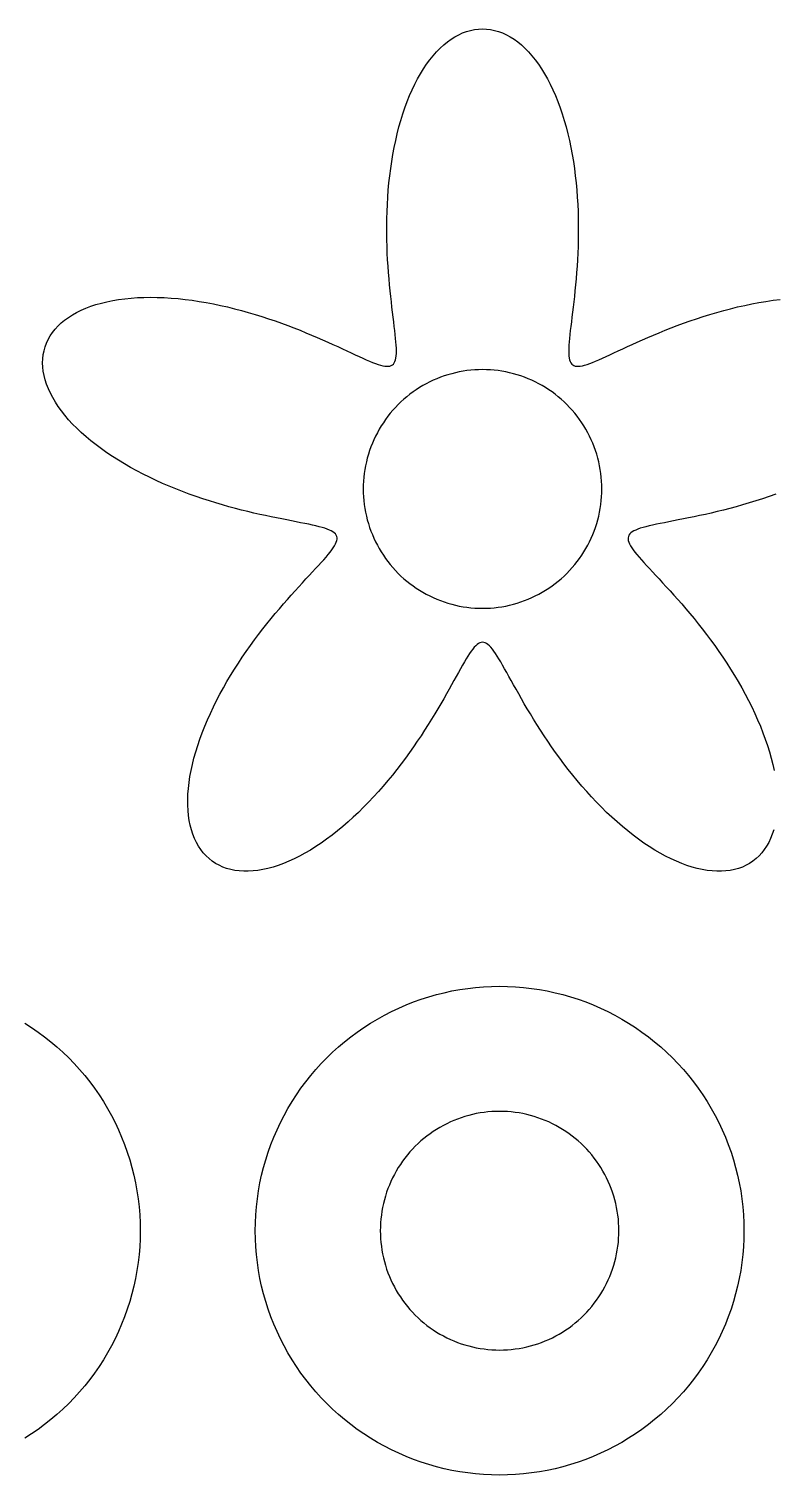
# Model space of a CAD drawing. Header units: millimetres. Extents: x 0 to 476, y 5 to 280.
# Drawn here: x 34.1 to 60, y 4.6 to 54.9 of the extents above; entities that cross this region are included whole.
import ezdxf

# ---------------------------------------------------------------- set-up
doc = ezdxf.new("R2010")
doc.units = ezdxf.units.MM
doc.layers.add('CUT', color=1, linetype='Continuous')

msp = doc.modelspace()

# ---------------------------------------------------------------- linework, layer by layer
at = {"layer": 'CUT'}
for points in [[(60.034, 27.076), (59.985, 26.923), (59.927, 26.778), (59.862, 26.64), (59.788, 26.511), (59.708, 26.389), (59.619, 26.276), (59.524, 26.171), (59.421, 26.076), (59.311, 25.989), (59.195, 25.912), (59.072, 25.844), (58.944, 25.785), (58.809, 25.736), (58.668, 25.697), (58.522, 25.667), (58.371, 25.647), (58.215, 25.637), (58.055, 25.637), (57.89, 25.647), (57.722, 25.666), (57.55, 25.696), (57.374, 25.735), (57.196, 25.783), (57.016, 25.841), (56.833, 25.908), (56.648, 25.984), (56.462, 26.069), (56.274, 26.163), (56.086, 26.265), (55.897, 26.375), (55.708, 26.494), (55.519, 26.619), (55.33, 26.753), (55.142, 26.893), (54.955, 27.04), (54.77, 27.193), (54.586, 27.352), (54.404, 27.517), (54.224, 27.686), (54.047, 27.861), (53.872, 28.04), (53.7, 28.222), (53.531, 28.408), (53.365, 28.597), (53.203, 28.789), (53.044, 28.982), (52.89, 29.177), (52.739, 29.373), (52.592, 29.57), (52.449, 29.767), (52.31, 29.963), (52.176, 30.159), (52.046, 30.353), (51.921, 30.546), (51.799, 30.736), (51.683, 30.924), (51.57, 31.108), (51.462, 31.289), (51.358, 31.466), (51.259, 31.638), (51.164, 31.805), (51.073, 31.967), (50.986, 32.123), (50.902, 32.273), (50.823, 32.416), (50.747, 32.553), (50.674, 32.682), (50.605, 32.804), (50.539, 32.919), (50.476, 33.025), (50.415, 33.123), (50.357, 33.212), (50.301, 33.292), (50.248, 33.364), (50.196, 33.426), (50.145, 33.479), (50.096, 33.522), (50.048, 33.556), (50, 33.581), (49.953, 33.595), (49.907, 33.6), (49.86, 33.595), (49.813, 33.581), (49.766, 33.556), (49.718, 33.522), (49.669, 33.479), (49.618, 33.426), (49.566, 33.364), (49.512, 33.292), (49.457, 33.212), (49.399, 33.123), (49.338, 33.025), (49.275, 32.919), (49.209, 32.804), (49.139, 32.682), (49.067, 32.553), (48.991, 32.416), (48.911, 32.273), (48.828, 32.123), (48.741, 31.967), (48.65, 31.805), (48.555, 31.638), (48.455, 31.466), (48.352, 31.289), (48.244, 31.108), (48.131, 30.924), (48.014, 30.736), (47.893, 30.546), (47.768, 30.353), (47.638, 30.159), (47.503, 29.963), (47.365, 29.767), (47.222, 29.57), (47.075, 29.373), (46.924, 29.177), (46.769, 28.982), (46.611, 28.789), (46.449, 28.597), (46.283, 28.408), (46.114, 28.222), (45.942, 28.04), (45.767, 27.861), (45.59, 27.686), (45.41, 27.517), (45.228, 27.352), (45.044, 27.193), (44.858, 27.04), (44.672, 26.893), (44.484, 26.753), (44.295, 26.619), (44.106, 26.494), (43.917, 26.375), (43.728, 26.265), (43.54, 26.163), (43.352, 26.069), (43.166, 25.984), (42.981, 25.908), (42.798, 25.841), (42.618, 25.783), (42.439, 25.735), (42.264, 25.696), (42.092, 25.666), (41.924, 25.647), (41.759, 25.637), (41.599, 25.637), (41.443, 25.647), (41.292, 25.667), (41.146, 25.697), (41.005, 25.736), (40.87, 25.785), (40.741, 25.844), (40.619, 25.912), (40.502, 25.989), (40.393, 26.076), (40.29, 26.171), (40.194, 26.276), (40.106, 26.389), (40.025, 26.511), (39.952, 26.64), (39.887, 26.778), (39.829, 26.923), (39.779, 27.076), (39.738, 27.235), (39.704, 27.401), (39.679, 27.574), (39.662, 27.753), (39.653, 27.937), (39.652, 28.127), (39.659, 28.321), (39.674, 28.521), (39.698, 28.724), (39.729, 28.931), (39.768, 29.142), (39.814, 29.356), (39.869, 29.572), (39.93, 29.791), (39.998, 30.012), (40.074, 30.234), (40.156, 30.457), (40.244, 30.68), (40.338, 30.904), (40.439, 31.128), (40.545, 31.352), (40.656, 31.575), (40.772, 31.796), (40.892, 32.016), (41.017, 32.234), (41.145, 32.45), (41.277, 32.664), (41.412, 32.874), (41.55, 33.082), (41.69, 33.286), (41.832, 33.486), (41.975, 33.683), (42.119, 33.876), (42.263, 34.064), (42.408, 34.247), (42.552, 34.426), (42.696, 34.6), (42.838, 34.769), (42.979, 34.933), (43.117, 35.092), (43.253, 35.245), (43.386, 35.393), (43.516, 35.535), (43.641, 35.672), (43.763, 35.803), (43.88, 35.928), (43.992, 36.048), (44.098, 36.163), (44.199, 36.272), (44.294, 36.375), (44.382, 36.473), (44.463, 36.566), (44.538, 36.654), (44.604, 36.737), (44.664, 36.815), (44.715, 36.888), (44.758, 36.957), (44.793, 37.021), (44.819, 37.082), (44.836, 37.138), (44.845, 37.19), (44.844, 37.239), (44.835, 37.285), (44.816, 37.328), (44.787, 37.368), (44.749, 37.406), (44.702, 37.441), (44.646, 37.474), (44.58, 37.506), (44.504, 37.536), (44.42, 37.565), (44.326, 37.594), (44.223, 37.621), (44.112, 37.649), (43.991, 37.676), (43.862, 37.704), (43.725, 37.732), (43.579, 37.761), (43.426, 37.791), (43.265, 37.822), (43.096, 37.855), (42.921, 37.889), (42.739, 37.926), (42.55, 37.965), (42.356, 38.006), (42.156, 38.05), (41.951, 38.097), (41.741, 38.147), (41.526, 38.2), (41.308, 38.257), (41.086, 38.317), (40.861, 38.38), (40.633, 38.447), (40.404, 38.518), (40.172, 38.593), (39.94, 38.672), (39.707, 38.755), (39.473, 38.842), (39.24, 38.933), (39.008, 39.028), (38.777, 39.128), (38.548, 39.231), (38.321, 39.338), (38.097, 39.449), (37.876, 39.564), (37.659, 39.682), (37.447, 39.805), (37.238, 39.93), (37.035, 40.059), (36.838, 40.192), (36.647, 40.327), (36.462, 40.465), (36.283, 40.606), (36.113, 40.749), (35.949, 40.895), (35.794, 41.043), (35.647, 41.192), (35.508, 41.343), (35.379, 41.495), (35.258, 41.648), (35.148, 41.802), (35.047, 41.957), (34.955, 42.111), (34.874, 42.266), (34.804, 42.42), (34.744, 42.574), (34.694, 42.726), (34.656, 42.878), (34.628, 43.027), (34.611, 43.175), (34.605, 43.321), (34.61, 43.465), (34.625, 43.605), (34.652, 43.743), (34.69, 43.878), (34.739, 44.009), (34.798, 44.136), (34.868, 44.259), (34.948, 44.378), (35.039, 44.492), (35.139, 44.602), (35.25, 44.707), (35.37, 44.807), (35.5, 44.901), (35.639, 44.99), (35.787, 45.073), (35.943, 45.15), (36.108, 45.222), (36.28, 45.288), (36.46, 45.347), (36.648, 45.4), (36.842, 45.447), (37.043, 45.488), (37.249, 45.522), (37.462, 45.55), (37.68, 45.572), (37.902, 45.588), (38.129, 45.597), (38.36, 45.6), (38.594, 45.597), (38.832, 45.588), (39.072, 45.573), (39.314, 45.552), (39.558, 45.526), (39.803, 45.495), (40.05, 45.458), (40.296, 45.416), (40.543, 45.369), (40.789, 45.318), (41.034, 45.263), (41.277, 45.203), (41.519, 45.14), (41.759, 45.073), (41.997, 45.003), (42.231, 44.93), (42.462, 44.855), (42.69, 44.777), (42.914, 44.698), (43.133, 44.617), (43.348, 44.535), (43.558, 44.453), (43.762, 44.369), (43.962, 44.286), (44.155, 44.204), (44.343, 44.122), (44.525, 44.041), (44.7, 43.962), (44.869, 43.884), (45.031, 43.809), (45.187, 43.737), (45.335, 43.667), (45.477, 43.601), (45.612, 43.539), (45.739, 43.481), (45.86, 43.428), (45.974, 43.379), (46.08, 43.336), (46.18, 43.298), (46.272, 43.265), (46.357, 43.239), (46.436, 43.219), (46.508, 43.206), (46.573, 43.2), (46.632, 43.201), (46.685, 43.209), (46.731, 43.225), (46.772, 43.248), (46.807, 43.279), (46.836, 43.319), (46.86, 43.366), (46.879, 43.422), (46.893, 43.486), (46.903, 43.559), (46.909, 43.64), (46.91, 43.729), (46.908, 43.827), (46.903, 43.933), (46.894, 44.048), (46.883, 44.171), (46.869, 44.302), (46.854, 44.442), (46.836, 44.589), (46.817, 44.744), (46.797, 44.907), (46.776, 45.077), (46.755, 45.255), (46.734, 45.439), (46.713, 45.63), (46.692, 45.828), (46.672, 46.032), (46.653, 46.242), (46.636, 46.457), (46.62, 46.677), (46.606, 46.902), (46.594, 47.132), (46.585, 47.366), (46.579, 47.603), (46.576, 47.843), (46.575, 48.086), (46.579, 48.332), (46.586, 48.579), (46.596, 48.828), (46.611, 49.078), (46.629, 49.328), (46.652, 49.578), (46.68, 49.828), (46.711, 50.077), (46.748, 50.324), (46.789, 50.57), (46.835, 50.813), (46.885, 51.053), (46.94, 51.29), (47, 51.523), (47.065, 51.751), (47.135, 51.975), (47.209, 52.194), (47.288, 52.407), (47.371, 52.614), (47.459, 52.814), (47.552, 53.007), (47.648, 53.193), (47.749, 53.372), (47.854, 53.542), (47.962, 53.704), (48.075, 53.857), (48.19, 54.001), (48.309, 54.135), (48.431, 54.26), (48.556, 54.375), (48.683, 54.479), (48.813, 54.574), (48.945, 54.657), (49.079, 54.73), (49.215, 54.792), (49.351, 54.843), (49.489, 54.882), (49.628, 54.911), (49.767, 54.928), (49.907, 54.933), (50.046, 54.928), (50.186, 54.911), (50.325, 54.882), (50.462, 54.843), (50.599, 54.792), (50.735, 54.73), (50.869, 54.657), (51.001, 54.574), (51.13, 54.479), (51.258, 54.375), (51.383, 54.26), (51.505, 54.135), (51.624, 54.001), (51.739, 53.857), (51.851, 53.704), (51.96, 53.542), (52.065, 53.372), (52.165, 53.193), (52.262, 53.007), (52.354, 52.814), (52.442, 52.614), (52.526, 52.407), (52.605, 52.194), (52.679, 51.975), (52.749, 51.751), (52.813, 51.523), (52.873, 51.29), (52.929, 51.053), (52.979, 50.813), (53.025, 50.57), (53.066, 50.324), (53.102, 50.077), (53.134, 49.828), (53.161, 49.578), (53.184, 49.328), (53.203, 49.078), (53.218, 48.828), (53.228, 48.579), (53.235, 48.332), (53.238, 48.086), (53.238, 47.843), (53.235, 47.603), (53.228, 47.366), (53.219, 47.132), (53.208, 46.902), (53.194, 46.677), (53.178, 46.457), (53.161, 46.242), (53.142, 46.032), (53.122, 45.828), (53.101, 45.63), (53.08, 45.439), (53.059, 45.255), (53.037, 45.077), (53.017, 44.907), (52.997, 44.744), (52.978, 44.589), (52.96, 44.442), (52.944, 44.302), (52.931, 44.171), (52.92, 44.048), (52.911, 43.933), (52.906, 43.827), (52.904, 43.729), (52.905, 43.64), (52.911, 43.559), (52.92, 43.486), (52.935, 43.422), (52.954, 43.366), (52.978, 43.319), (53.007, 43.279), (53.042, 43.248), (53.082, 43.225), (53.129, 43.209), (53.181, 43.201), (53.24, 43.2), (53.306, 43.206), (53.378, 43.219), (53.456, 43.239), (53.542, 43.265), (53.634, 43.298), (53.734, 43.336), (53.84, 43.379), (53.954, 43.428), (54.074, 43.481), (54.202, 43.539), (54.337, 43.601), (54.479, 43.667), (54.627, 43.737), (54.783, 43.809), (54.945, 43.884), (55.114, 43.962), (55.289, 44.041), (55.471, 44.122), (55.658, 44.204), (55.852, 44.286), (56.051, 44.369), (56.256, 44.453), (56.466, 44.535), (56.681, 44.617), (56.9, 44.698), (57.124, 44.777), (57.351, 44.855), (57.583, 44.93), (57.817, 45.003), (58.054, 45.073), (58.294, 45.14), (58.536, 45.203), (58.78, 45.263), (59.025, 45.318), (59.271, 45.369), (59.518, 45.416), (59.764, 45.458), (60.01, 45.495), (60.256, 45.526)], [(60.107, 38.755), (59.874, 38.672), (59.642, 38.593), (59.41, 38.518), (59.18, 38.447), (58.953, 38.38), (58.728, 38.317), (58.506, 38.257), (58.288, 38.2), (58.073, 38.147), (57.863, 38.097), (57.658, 38.05), (57.458, 38.006), (57.263, 37.965), (57.075, 37.926), (56.893, 37.889), (56.717, 37.855), (56.549, 37.822), (56.388, 37.791), (56.235, 37.761), (56.089, 37.732), (55.952, 37.704), (55.823, 37.676), (55.702, 37.649), (55.59, 37.621), (55.488, 37.594), (55.394, 37.565), (55.309, 37.536), (55.234, 37.506), (55.168, 37.474), (55.112, 37.441), (55.064, 37.406), (55.027, 37.368), (54.998, 37.328), (54.979, 37.285), (54.969, 37.239), (54.969, 37.19), (54.977, 37.138), (54.995, 37.082), (55.021, 37.021), (55.056, 36.957), (55.099, 36.888), (55.15, 36.815), (55.209, 36.737), (55.276, 36.654), (55.351, 36.566), (55.432, 36.473), (55.52, 36.375), (55.615, 36.272), (55.715, 36.163), (55.822, 36.048), (55.934, 35.928), (56.051, 35.803), (56.172, 35.672), (56.298, 35.535), (56.428, 35.393), (56.561, 35.245), (56.697, 35.092), (56.835, 34.933), (56.976, 34.769), (57.118, 34.6), (57.262, 34.426), (57.406, 34.247), (57.55, 34.064), (57.695, 33.876), (57.839, 33.683), (57.982, 33.486), (58.124, 33.286), (58.264, 33.082), (58.401, 32.874), (58.536, 32.664), (58.668, 32.45), (58.797, 32.234), (58.922, 32.016), (59.042, 31.796), (59.158, 31.575), (59.269, 31.352), (59.375, 31.128), (59.475, 30.904), (59.57, 30.68), (59.658, 30.457), (59.74, 30.234), (59.815, 30.012), (59.884, 29.791), (59.945, 29.572), (59.999, 29.356), (60.046, 29.142)], [(33.989, 20.355), (34.222, 20.205), (34.451, 20.046), (34.674, 19.881), (34.892, 19.708), (35.104, 19.528), (35.311, 19.341), (35.51, 19.148), (35.704, 18.948), (35.891, 18.742), (36.071, 18.53), (36.244, 18.312), (36.409, 18.088), (36.567, 17.86), (36.718, 17.626), (36.861, 17.387), (36.996, 17.144), (37.123, 16.897), (37.242, 16.645), (37.353, 16.39), (37.455, 16.131), (37.549, 15.869), (37.634, 15.605), (37.71, 15.337), (37.778, 15.067), (37.837, 14.796), (37.886, 14.522), (37.927, 14.247), (37.959, 13.97), (37.982, 13.693), (37.995, 13.415), (38, 13.137), (37.995, 12.859), (37.995, 12.859), (37.982, 12.581), (37.959, 12.304), (37.927, 12.028), (37.886, 11.753), (37.837, 11.479), (37.778, 11.207), (37.71, 10.937), (37.634, 10.67), (37.549, 10.405), (37.455, 10.143), (37.353, 9.884), (37.242, 9.629), (37.123, 9.378), (36.996, 9.13), (36.861, 8.887), (36.718, 8.649), (36.567, 8.415), (36.409, 8.186), (36.244, 7.963), (36.071, 7.745), (35.891, 7.533), (35.704, 7.327), (35.51, 7.127), (35.311, 6.933), (35.104, 6.747), (34.892, 6.567), (34.674, 6.394), (34.451, 6.228), (34.222, 6.07), (33.989, 5.919)]]:
    msp.add_lwpolyline(points, dxfattribs=at)
for points in [[(54.055, 39.069), (54.048, 39.205), (54.037, 39.34), (54.021, 39.475), (54.001, 39.609), (53.977, 39.743), (53.948, 39.876), (53.915, 40.007), (53.878, 40.138), (53.837, 40.267), (53.791, 40.395), (53.741, 40.521), (53.687, 40.646), (53.629, 40.769), (53.567, 40.89), (53.501, 41.008), (53.431, 41.125), (53.358, 41.239), (53.28, 41.351), (53.199, 41.46), (53.115, 41.566), (53.027, 41.67), (52.936, 41.77), (52.841, 41.868), (52.744, 41.962), (52.643, 42.053), (52.54, 42.141), (52.433, 42.226), (52.324, 42.307), (52.213, 42.384), (52.098, 42.458), (51.982, 42.527), (51.863, 42.593), (51.742, 42.655), (51.62, 42.713), (51.495, 42.767), (51.369, 42.817), (51.241, 42.863), (51.112, 42.905), (50.981, 42.942), (50.849, 42.975), (50.717, 43.004), (50.583, 43.028), (50.449, 43.048), (50.314, 43.063), (50.178, 43.074), (50.043, 43.081), (49.907, 43.083), (49.771, 43.081), (49.635, 43.074), (49.5, 43.063), (49.365, 43.048), (49.231, 43.028), (49.097, 43.004), (48.965, 42.975), (48.833, 42.942), (48.702, 42.905), (48.573, 42.863), (48.445, 42.817), (48.319, 42.767), (48.194, 42.713), (48.071, 42.655), (47.951, 42.593), (47.832, 42.527), (47.715, 42.458), (47.601, 42.384), (47.49, 42.307), (47.381, 42.226), (47.274, 42.141), (47.171, 42.053), (47.07, 41.962), (46.972, 41.868), (46.878, 41.77), (46.787, 41.67), (46.699, 41.566), (46.614, 41.46), (46.534, 41.351), (46.456, 41.239), (46.383, 41.125), (46.313, 41.008), (46.247, 40.89), (46.185, 40.769), (46.127, 40.646), (46.073, 40.521), (46.023, 40.395), (45.977, 40.267), (45.936, 40.138), (45.898, 40.007), (45.865, 39.876), (45.837, 39.743), (45.812, 39.609), (45.792, 39.475), (45.777, 39.34), (45.766, 39.205), (45.759, 39.069), (45.757, 38.933), (45.759, 38.798), (45.766, 38.662), (45.777, 38.527), (45.792, 38.392), (45.812, 38.257), (45.837, 38.124), (45.865, 37.991), (45.898, 37.859), (45.936, 37.729), (45.977, 37.599), (46.023, 37.471), (46.073, 37.345), (46.127, 37.221), (46.185, 37.098), (46.247, 36.977), (46.313, 36.858), (46.383, 36.742), (46.456, 36.628), (46.534, 36.516), (46.614, 36.407), (46.699, 36.301), (46.787, 36.197), (46.878, 36.096), (46.972, 35.999), (47.07, 35.904), (47.171, 35.813), (47.274, 35.725), (47.381, 35.641), (47.49, 35.56), (47.601, 35.483), (47.715, 35.409), (47.832, 35.339), (47.951, 35.273), (48.071, 35.211), (48.194, 35.153), (48.319, 35.099), (48.445, 35.049), (48.573, 35.004), (48.702, 34.962), (48.833, 34.925), (48.965, 34.892), (49.097, 34.863), (49.231, 34.839), (49.365, 34.819), (49.5, 34.803), (49.635, 34.792), (49.771, 34.786), (49.907, 34.783), (50.043, 34.786), (50.178, 34.792), (50.314, 34.803), (50.449, 34.819), (50.583, 34.839), (50.717, 34.863), (50.849, 34.892), (50.981, 34.925), (51.112, 34.962), (51.241, 35.004), (51.369, 35.049), (51.495, 35.099), (51.62, 35.153), (51.742, 35.211), (51.863, 35.273), (51.982, 35.339), (52.098, 35.409), (52.213, 35.483), (52.324, 35.56), (52.433, 35.641), (52.54, 35.725), (52.643, 35.813), (52.744, 35.904), (52.841, 35.999), (52.936, 36.096), (53.027, 36.197), (53.115, 36.301), (53.199, 36.407), (53.28, 36.516), (53.358, 36.628), (53.431, 36.742), (53.501, 36.858), (53.567, 36.977), (53.629, 37.098), (53.687, 37.221), (53.741, 37.345), (53.791, 37.471), (53.837, 37.599), (53.878, 37.729), (53.915, 37.859), (53.948, 37.991), (53.977, 38.124), (54.001, 38.257), (54.021, 38.392), (54.037, 38.527), (54.048, 38.662), (54.055, 38.798), (54.057, 38.933), (54.055, 39.069)], [(58.995, 12.859), (58.982, 12.581), (58.959, 12.304), (58.927, 12.028), (58.886, 11.753), (58.837, 11.479), (58.778, 11.207), (58.71, 10.937), (58.634, 10.67), (58.549, 10.405), (58.455, 10.143), (58.353, 9.884), (58.242, 9.629), (58.123, 9.378), (57.996, 9.13), (57.861, 8.887), (57.718, 8.649), (57.567, 8.415), (57.409, 8.186), (57.244, 7.963), (57.071, 7.745), (56.891, 7.533), (56.704, 7.327), (56.51, 7.127), (56.311, 6.933), (56.104, 6.747), (55.892, 6.567), (55.674, 6.394), (55.451, 6.228), (55.222, 6.07), (54.989, 5.919), (54.75, 5.776), (54.507, 5.641), (54.259, 5.514), (54.008, 5.395), (53.753, 5.284), (53.494, 5.182), (53.232, 5.088), (52.967, 5.003), (52.7, 4.927), (52.43, 4.859), (52.158, 4.801), (51.885, 4.751), (51.609, 4.71), (51.333, 4.678), (51.056, 4.655), (50.778, 4.642), (50.5, 4.637), (50.222, 4.642), (49.944, 4.655), (49.667, 4.678), (49.391, 4.71), (49.115, 4.751), (48.842, 4.801), (48.57, 4.859), (48.3, 4.927), (48.033, 5.003), (47.768, 5.088), (47.506, 5.182), (47.247, 5.284), (46.992, 5.395), (46.741, 5.514), (46.493, 5.641), (46.25, 5.776), (46.011, 5.919), (45.778, 6.07), (45.549, 6.228), (45.326, 6.394), (45.108, 6.567), (44.896, 6.747), (44.689, 6.933), (44.49, 7.127), (44.296, 7.327), (44.109, 7.533), (43.929, 7.745), (43.756, 7.963), (43.591, 8.186), (43.433, 8.415), (43.282, 8.649), (43.139, 8.887), (43.004, 9.13), (42.877, 9.378), (42.758, 9.629), (42.647, 9.884), (42.545, 10.143), (42.451, 10.405), (42.366, 10.67), (42.29, 10.937), (42.222, 11.207), (42.163, 11.479), (42.114, 11.753), (42.073, 12.028), (42.041, 12.304), (42.018, 12.581), (42.005, 12.859), (42, 13.137), (42.005, 13.415), (42.018, 13.693), (42.041, 13.97), (42.073, 14.247), (42.114, 14.522), (42.163, 14.796), (42.222, 15.067), (42.29, 15.337), (42.366, 15.605), (42.451, 15.869), (42.545, 16.131), (42.647, 16.39), (42.758, 16.645), (42.877, 16.897), (43.004, 17.144), (43.139, 17.387), (43.282, 17.626), (43.433, 17.86), (43.591, 18.088), (43.756, 18.312), (43.929, 18.53), (44.109, 18.742), (44.296, 18.948), (44.49, 19.148), (44.689, 19.341), (44.896, 19.528), (45.108, 19.708), (45.326, 19.881), (45.549, 20.046), (45.778, 20.205), (46.011, 20.355), (46.25, 20.498), (46.493, 20.634), (46.741, 20.761), (46.992, 20.88), (47.247, 20.99), (47.506, 21.092), (47.768, 21.186), (48.033, 21.271), (48.3, 21.348), (48.57, 21.415), (48.842, 21.474), (49.115, 21.524), (49.391, 21.565), (49.667, 21.596), (49.944, 21.619), (50.222, 21.633), (50.5, 21.637), (50.778, 21.633), (51.056, 21.619), (51.333, 21.596), (51.609, 21.565), (51.885, 21.524), (52.158, 21.474), (52.43, 21.415), (52.7, 21.348), (52.967, 21.271), (53.232, 21.186), (53.494, 21.092), (53.753, 20.99), (54.008, 20.88), (54.259, 20.761), (54.507, 20.634), (54.75, 20.498), (54.989, 20.355), (55.222, 20.205), (55.451, 20.046), (55.674, 19.881), (55.892, 19.708), (56.104, 19.528), (56.311, 19.341), (56.51, 19.148), (56.704, 18.948), (56.891, 18.742), (57.071, 18.53), (57.244, 18.312), (57.409, 18.088), (57.567, 17.86), (57.718, 17.626), (57.861, 17.387), (57.996, 17.144), (58.123, 16.897), (58.242, 16.645), (58.353, 16.39), (58.455, 16.131), (58.549, 15.869), (58.634, 15.605), (58.71, 15.337), (58.778, 15.067), (58.837, 14.796), (58.886, 14.522), (58.927, 14.247), (58.959, 13.97), (58.982, 13.693), (58.995, 13.415), (59, 13.137), (58.995, 12.859)], [(54.648, 13.273), (54.641, 13.409), (54.63, 13.544), (54.614, 13.679), (54.595, 13.813), (54.57, 13.947), (54.542, 14.08), (54.509, 14.211), (54.471, 14.342), (54.43, 14.471), (54.384, 14.599), (54.334, 14.725), (54.28, 14.85), (54.222, 14.973), (54.16, 15.094), (54.094, 15.212), (54.024, 15.329), (53.951, 15.443), (53.873, 15.555), (53.792, 15.664), (53.708, 15.77), (53.62, 15.874), (53.529, 15.974), (53.434, 16.072), (53.337, 16.166), (53.236, 16.257), (53.133, 16.345), (53.026, 16.43), (52.917, 16.511), (52.806, 16.588), (52.691, 16.661), (52.575, 16.731), (52.456, 16.797), (52.335, 16.859), (52.213, 16.917), (52.088, 16.971), (51.962, 17.021), (51.834, 17.067), (51.705, 17.109), (51.574, 17.146), (51.442, 17.179), (51.31, 17.208), (51.176, 17.232), (51.042, 17.252), (50.907, 17.267), (50.771, 17.278), (50.636, 17.285), (50.5, 17.287), (50.364, 17.285), (50.229, 17.278), (50.093, 17.267), (49.958, 17.252), (49.824, 17.232), (49.69, 17.208), (49.558, 17.179), (49.426, 17.146), (49.295, 17.109), (49.166, 17.067), (49.038, 17.021), (48.912, 16.971), (48.787, 16.917), (48.665, 16.859), (48.544, 16.797), (48.425, 16.731), (48.309, 16.661), (48.194, 16.588), (48.083, 16.511), (47.974, 16.43), (47.867, 16.345), (47.764, 16.257), (47.663, 16.166), (47.566, 16.072), (47.471, 15.974), (47.38, 15.874), (47.292, 15.77), (47.208, 15.664), (47.127, 15.555), (47.049, 15.443), (46.976, 15.329), (46.906, 15.212), (46.84, 15.094), (46.778, 14.973), (46.72, 14.85), (46.666, 14.725), (46.616, 14.599), (46.57, 14.471), (46.529, 14.342), (46.491, 14.211), (46.458, 14.08), (46.43, 13.947), (46.405, 13.813), (46.386, 13.679), (46.37, 13.544), (46.359, 13.409), (46.352, 13.273), (46.35, 13.137), (46.352, 13.001), (46.359, 12.866), (46.37, 12.73), (46.386, 12.596), (46.405, 12.461), (46.43, 12.328), (46.458, 12.195), (46.491, 12.063), (46.529, 11.933), (46.57, 11.803), (46.616, 11.675), (46.666, 11.549), (46.72, 11.425), (46.778, 11.302), (46.84, 11.181), (46.906, 11.062), (46.976, 10.946), (47.049, 10.832), (47.127, 10.72), (47.208, 10.611), (47.292, 10.505), (47.38, 10.401), (47.471, 10.3), (47.566, 10.203), (47.663, 10.108), (47.764, 10.017), (47.867, 9.929), (47.974, 9.845), (48.083, 9.764), (48.194, 9.687), (48.309, 9.613), (48.425, 9.543), (48.544, 9.477), (48.665, 9.415), (48.787, 9.357), (48.912, 9.303), (49.038, 9.253), (49.166, 9.207), (49.295, 9.166), (49.426, 9.129), (49.558, 9.096), (49.69, 9.067), (49.824, 9.043), (49.958, 9.023), (50.093, 9.007), (50.229, 8.996), (50.364, 8.989), (50.5, 8.987), (50.636, 8.989), (50.771, 8.996), (50.907, 9.007), (51.042, 9.023), (51.176, 9.043), (51.31, 9.067), (51.442, 9.096), (51.574, 9.129), (51.705, 9.166), (51.834, 9.207), (51.962, 9.253), (52.088, 9.303), (52.213, 9.357), (52.335, 9.415), (52.456, 9.477), (52.575, 9.543), (52.691, 9.613), (52.806, 9.687), (52.917, 9.764), (53.026, 9.845), (53.133, 9.929), (53.236, 10.017), (53.337, 10.108), (53.434, 10.203), (53.529, 10.3), (53.62, 10.401), (53.708, 10.505), (53.792, 10.611), (53.873, 10.72), (53.951, 10.832), (54.024, 10.946), (54.094, 11.062), (54.16, 11.181), (54.222, 11.302), (54.28, 11.425), (54.334, 11.549), (54.384, 11.675), (54.43, 11.803), (54.471, 11.933), (54.509, 12.063), (54.542, 12.195), (54.57, 12.328), (54.595, 12.461), (54.614, 12.596), (54.63, 12.73), (54.641, 12.866), (54.648, 13.001), (54.65, 13.137), (54.648, 13.273)]]:
    msp.add_lwpolyline(points, close=True, dxfattribs=at)

doc.saveas('drawing.dxf')
